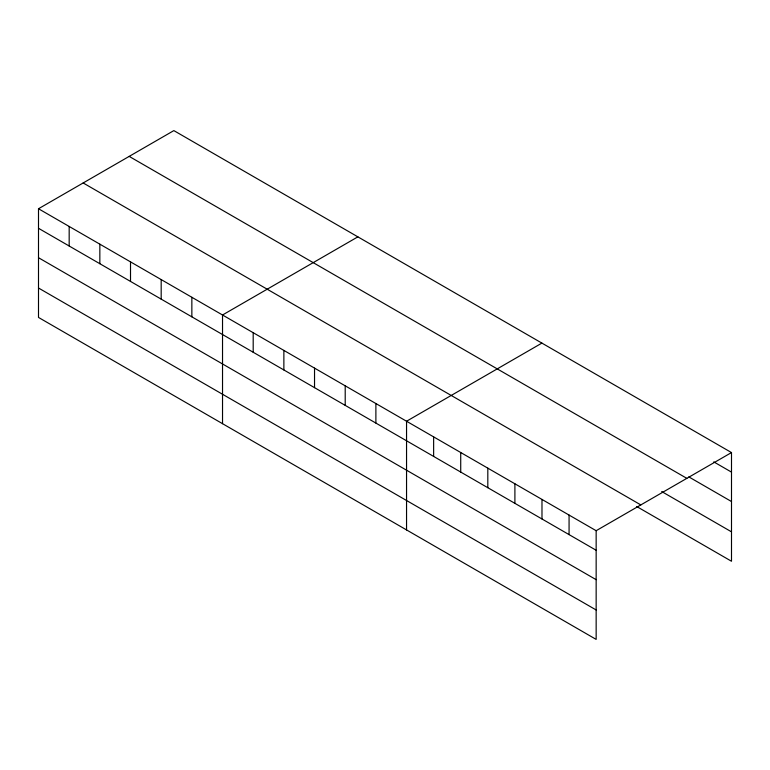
<?xml version="1.0" encoding="UTF-8"?>
<svg xmlns="http://www.w3.org/2000/svg" width="770" height="770" viewBox="0 0 770 770"><rect width="100%" height="100%" fill="white"/><g stroke="black" fill="none" stroke-linecap="round" stroke-linejoin="round"><path stroke-width="1.16" d="M38.5 208.747L596.153 530.703L596.153 639.398L38.5 317.433L38.5 208.747L173.847 130.602L731.5 452.567L731.5 561.253L636.703 506.525M357.867 236.852L222.53 314.988L222.53 423.683M541.897 343.102L406.55 421.238L406.55 529.933M596.153 530.703L731.5 452.567M713.79 461.885L731.5 472.116M688.784 476.871L731.5 501.53M129.177 156.387L686.84 478.353M661.7 491.539L731.5 531.839M83.16 182.962L640.823 504.918M38.5 228.295L596.153 550.252M38.5 257.709L596.153 579.675M38.5 288.019L596.153 609.975M569.068 515.063L569.068 534.621M541.984 499.432L541.984 518.98M514.899 483.791L514.899 503.339M487.814 468.15L487.814 487.699M460.72 452.519L460.72 472.068M433.635 436.879L433.635 456.427M375.885 403.528L375.885 423.077M345.21 385.828L345.21 405.376M314.535 368.118L314.535 387.666M283.87 350.408L283.87 369.956M253.195 332.698L253.195 352.246M191.855 297.287L191.855 316.836M161.18 279.577L161.18 299.126M130.515 261.867L130.515 281.416M99.84 244.157L99.84 263.706M69.175 226.457L69.175 246.005"/></g></svg>
